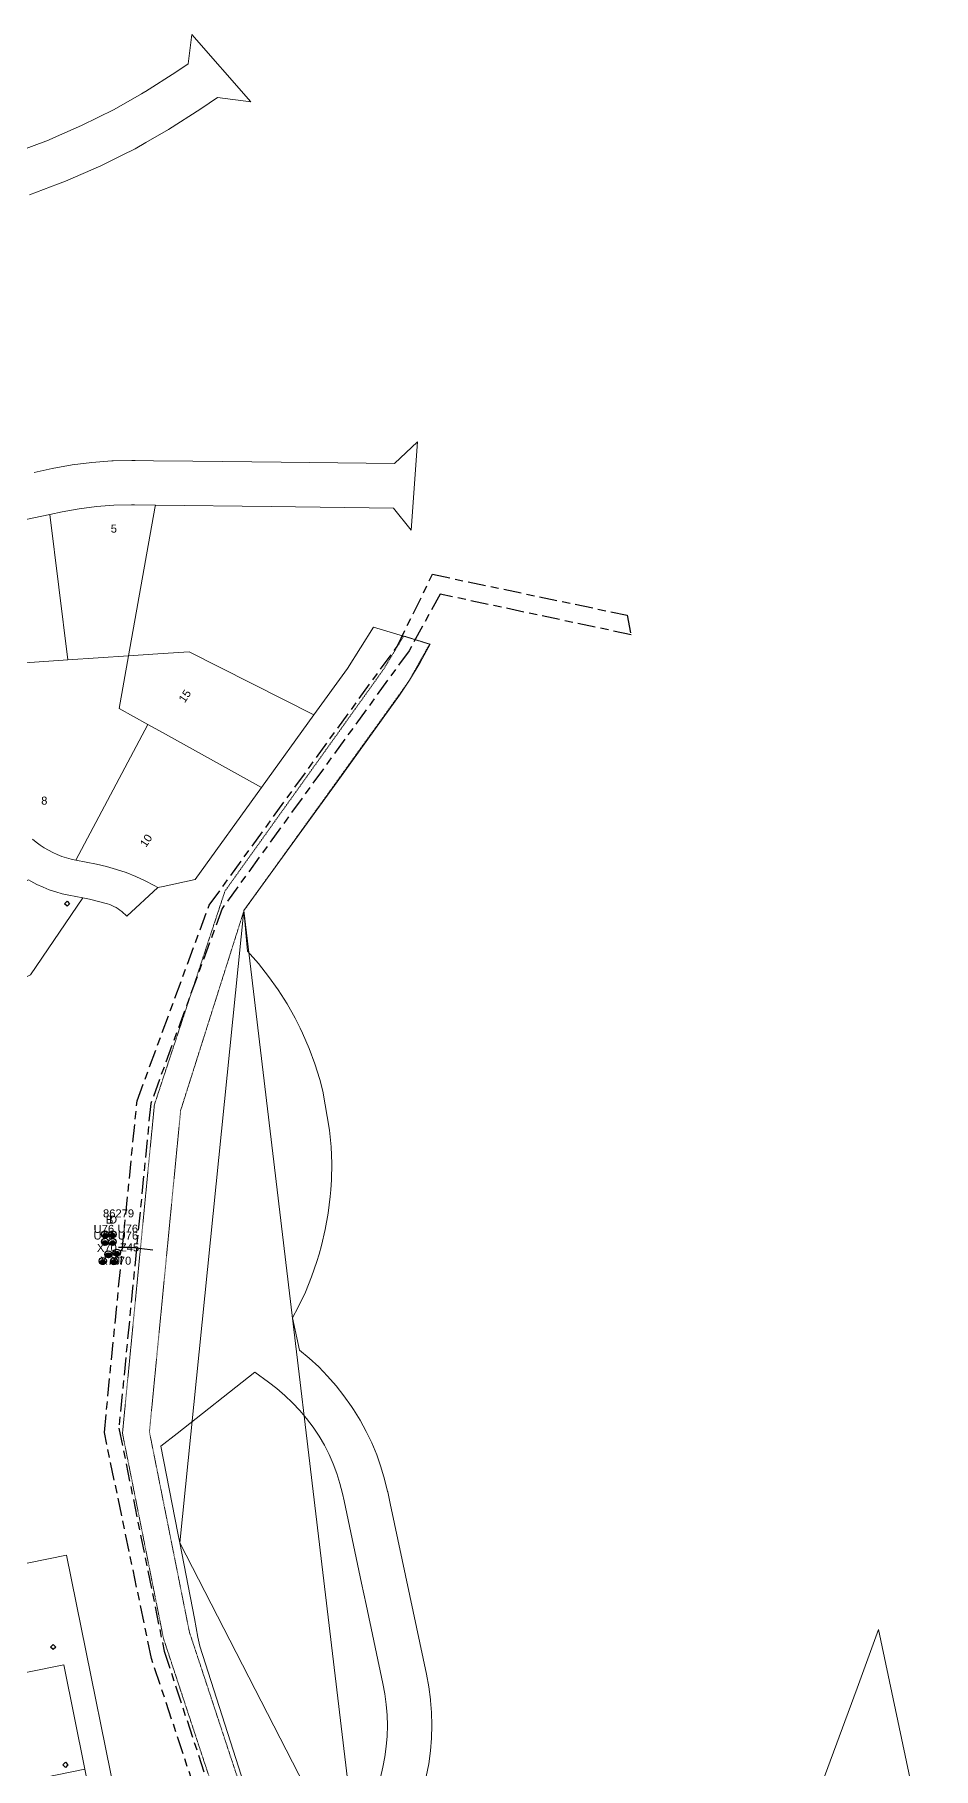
# Model space of a CAD drawing. Header units: metres. Extents: x 314590 to 317940, y 6263421 to 6264427.
# Drawn here: x 317716.7 to 317918.8, y 6264036.9 to 6264426.8 of the extents above; entities that cross this region are included whole.
import ezdxf
from ezdxf.enums import TextEntityAlignment as Align

# ---------------------------------------------------------------- set-up
doc = ezdxf.new("R2010")
doc.units = ezdxf.units.M
for name, pattern in [('Cable Exist UG', [8.2, 4, -1.2, 1.8, -1.2]), ('HIDDEN', [0.375, 0.25, -0.125]), ('HIDDEN2', [0.1875, 0.125, -0.0625])]:
    doc.linetypes.add(name, pattern=pattern)
doc.layers.get('0').update_dxf_attribs({"color": 6})
doc.layers.add('Cadastre Land Parcels_SP_EXT', color=9, linetype='Continuous', lineweight=5)
doc.layers.add('Cadastre Other Property_SP_EXT', color=9, linetype='HIDDEN', lineweight=5)
for name, color, linetype in [('Duct_SP_EXT', 7, 'Continuous'), ('Mains_HV_EXT', 7, 'Continuous'), ('Services_SP_EXT', 7, 'Continuous')]:
    doc.layers.add(name, color=color, linetype=linetype)
doc.styles.get("Standard").update_dxf_attribs({"font": 'arial.ttf'})

# ---------------------------------------------------------------- blocks, each defined once
blk = doc.blocks.new('DUCT_EXT')
blk.add_circle((0, 0.8), 0.8)
at = {"flags": 1}
blk.add_attdef('Z', (0, 0), '', height=0.2, dxfattribs=at)
at = {"flags": 9}
for tag, p in [('DUCT_CODE', (0, 0)), ('XSECT_TYPE', (0, -0.2)), ('STATE', (0, -0.6)), ('FB_REFERENCE', (0, -0.4)), ('NOTES', (0, -0.8))]:
    blk.add_attdef(tag, text='', height=0.2, dxfattribs=at).set_placement(p, align=Align.MIDDLE_LEFT)
blk = doc.blocks.new('CCP_EXT')
blk.add_wipeout([(0, 0.57), (0.57, 0), (0, -0.57), (-0.57, 0)])
blk.add_lwpolyline([(-0.57, 0), (0, 0.57), (0.57, 0), (0, -0.57), (-0.57, 0)])
at = {"flags": 1}
blk.add_attdef('Z', (0, 0), '', height=0.2, dxfattribs=at)
at = {"flags": 9}
for tag, p in [('CCP_TYPE', (0, 0)), ('CONSTRUCTED_VOLTAGE', (0, -0.2)), ('OPERATING_VOLTAGE', (0, -0.6)), ('ORIENTATION', (0, -0.8)), ('OWNED_BY', (0, -1)), ('STATE', (0, -1.8)), ('NO_PHASES', (0, -0.4)), ('USAGE', (0, -1.2)), ('LEGEND', (0, -1.4)), ('LIFE_SUPPORT', (0, -1.6)), ('NOTES', (0, -2))]:
    blk.add_attdef(tag, text='', height=0.2, dxfattribs=at).set_placement(p, align=Align.MIDDLE_LEFT)
blk = doc.blocks.new('CABLE_LARGE_EXT')
h = blk.add_hatch(color=256)
edge = h.paths.add_edge_path()
edge.add_arc((0, 0.55), 0.55, 0, 360)
blk.add_circle((0, 0.55), 0.55)
at = {"flags": 1}
blk.add_attdef('Z', (0, 0), '', height=0.2, dxfattribs=at)
at = {"flags": 9}
for tag, p in [('COND_CODE', (0, 0)), ('STATE', (0, -0.4)), ('XSECT_SIZE', (0, -0.6)), ('FB_REFERENCE', (0, -0.2)), ('NOTES', (0, -0.8))]:
    blk.add_attdef(tag, text='', height=0.2, dxfattribs=at).set_placement(p, align=Align.MIDDLE_LEFT)

msp = doc.modelspace()

# ---------------------------------------------------------------- linework, layer by layer
at = {"layer": 'Cadastre Land Parcels_SP_EXT', "linetype": 'Continuous'}
for points in [[(317715.55, 6264390.84), (317721.84, 6264393.2), (317723.65, 6264393.88), (317731.57, 6264397.32), (317736.42, 6264399.74), (317739.3, 6264401.18), (317741.75, 6264402.59), (317746.81, 6264405.47), (317754.09, 6264410.13), (317757.86, 6264412.69), (317765.3, 6264411.74), (317765.3, 6264411.74), (317752.04, 6264426.83), (317751.2, 6264420.27), (317748.48, 6264418.43), (317741.65, 6264414.05), (317741.48, 6264413.95), (317740.76, 6264413.54), (317734.57, 6264410.03), (317727.29, 6264406.39), (317720.94, 6264403.62), (317719.83, 6264403.13), (317712.21, 6264400.27)], [(317702.48, 6264315.2), (317720.1, 6264318.89), (317722.88, 6264319.47), (317726.74, 6264320.18), (317730.64, 6264320.68), (317734.56, 6264320.98), (317738.48, 6264321.07), (317739.17, 6264321.06), (317743.74, 6264321.01), (317743.88, 6264321), (317769.88, 6264320.68), (317797.38, 6264320.35), (317801.35, 6264315.39), (317802.8, 6264335.28), (317797.61, 6264330.35), (317772.11, 6264330.66), (317752.29, 6264330.9), (317743.43, 6264331.01), (317739.32, 6264331.07), (317738.55, 6264331.07), (317734.34, 6264330.98), (317734.11, 6264330.97), (317729.6, 6264330.62), (317725.12, 6264330.04), (317720.68, 6264329.22), (317716.58, 6264328.37)], [(317772.25, 6264006.99), (317760.73, 6264042.87), (317753.84, 6264064.35), (317753.83, 6264064.38), (317753.44, 6264066.44), (317752.63, 6264070.6), (317749.33, 6264087.65), (317763.79, 6264229.82), (317774.03, 6264244.01), (317784.71, 6264258.81), (317796.42, 6264275.03), (317798.72, 6264278.27), (317801.01, 6264281.67), (317803.42, 6264285.64), (317805.61, 6264289.73), (317792.94, 6264293.59), (317787.07, 6264284.3), (317779.52, 6264273.83), (317767.75, 6264257.53), (317752.82, 6264236.84), (317745.62, 6264235.25), (317744.42, 6264234.99), (317737.43, 6264228.57), (317737.1, 6264228.91), (317736.72, 6264229.27), (317736.32, 6264229.61), (317735.9, 6264229.92), (317735.47, 6264230.22), (317735.02, 6264230.49), (317734.56, 6264230.74), (317734.09, 6264230.96), (317733.6, 6264231.16), (317733.11, 6264231.33), (317729.09, 6264232.36), (317727.55, 6264232.66), (317715.8, 6264215.38)], [(317716.22, 6264245.91), (317717.06, 6264245.21), (317717.95, 6264244.56), (317718.86, 6264243.95), (317719.81, 6264243.39), (317720.78, 6264242.88), (317721.78, 6264242.42), (317722.8, 6264242.02), (317723.85, 6264241.67), (317724.9, 6264241.37), (317725.97, 6264241.14), (317742.2, 6264271.69), (317742.2, 6264271.69), (317735.72, 6264275.29), (317737.81, 6264287.11), (317724.19, 6264286.19), (317703.74, 6264284.81)], [(317715.87, 6264236.42), (317717.22, 6264235.71), (317718.6, 6264235.08), (317720.02, 6264234.51), (317721.47, 6264234.03), (317722.94, 6264233.62), (317724.42, 6264233.28), (317727.55, 6264232.66), (317729.09, 6264232.36), (317733.11, 6264231.33), (317733.6, 6264231.16), (317734.09, 6264230.96), (317734.56, 6264230.74), (317735.02, 6264230.49), (317735.47, 6264230.22), (317735.9, 6264229.92), (317736.32, 6264229.61), (317736.72, 6264229.27), (317737.1, 6264228.91), (317737.43, 6264228.57), (317744.42, 6264234.99), (317743.63, 6264235.44), (317741.59, 6264236.52), (317739.48, 6264237.49), (317737.33, 6264238.36), (317735.14, 6264239.1), (317732.91, 6264239.74), (317730.66, 6264240.25), (317725.97, 6264241.14), (317725.97, 6264241.14), (317724.9, 6264241.37), (317723.85, 6264241.67), (317722.8, 6264242.02), (317721.78, 6264242.42), (317720.78, 6264242.88), (317719.81, 6264243.39), (317718.86, 6264243.95), (317717.95, 6264244.56), (317717.06, 6264245.21), (317716.22, 6264245.91)], [(317804.77, 6264035.08), (317805.31, 6264037.93), (317805.69, 6264040.81), (317805.93, 6264043.69), (317806.01, 6264046.59), (317805.94, 6264049.49), (317805.74, 6264052.13), (317805.72, 6264052.38), (317805.35, 6264055.24), (317804.82, 6264058.08), (317801.07, 6264075.71), (317796.67, 6264096.47), (317796.1, 6264099.12), (317796.09, 6264099.18), (317795.41, 6264101.97), (317794.59, 6264104.73), (317793.62, 6264107.43), (317792.51, 6264110.08), (317791.27, 6264112.67), (317789.89, 6264115.2), (317788.38, 6264117.64), (317787.93, 6264118.32), (317786.27, 6264120.68), (317784.49, 6264122.94), (317782.59, 6264125.11), (317780.58, 6264127.17), (317778.46, 6264129.13), (317776.25, 6264130.98), (317774.71, 6264138.2), (317776, 6264140.65), (317777.58, 6264144), (317778.97, 6264147.42), (317780.19, 6264150.92), (317780.66, 6264152.55), (317781.22, 6264154.49), (317782.07, 6264158.12), (317782.72, 6264161.8), (317783.19, 6264165.5), (317783.3, 6264167.03), (317783.45, 6264169.23), (317783.51, 6264172.95), (317783.38, 6264176.68), (317783.05, 6264180.4), (317781.48, 6264189.23), (317780.81, 6264191.81), (317779.71, 6264195.36), (317778.42, 6264198.84), (317776.96, 6264202.26), (317776.4, 6264203.38), (317775.31, 6264205.59), (317773.48, 6264208.83), (317771.49, 6264211.97), (317769.33, 6264215), (317767.02, 6264217.92), (317764.56, 6264220.71), (317763.79, 6264229.82), (317790.18, 6264008.06)], [(317790.18, 6264008.06), (317749.33, 6264087.65), (317748.91, 6264089.81), (317745.12, 6264109.36), (317748.77, 6264112.23), (317766.23, 6264126), (317769.29, 6264123.76), (317771.18, 6264122.31), (317772.98, 6264120.76), (317774.7, 6264119.12), (317776.33, 6264117.39), (317777.87, 6264115.55), (317779.32, 6264113.63), (317780.66, 6264111.63), (317781.89, 6264109.57), (317782.93, 6264107.49), (317783.86, 6264105.37), (317784.67, 6264103.19), (317785.37, 6264100.98), (317785.96, 6264098.73), (317786.31, 6264097.05), (317790.24, 6264078.56), (317791.26, 6264073.76), (317795.03, 6264056.01), (317795.47, 6264053.64), (317795.79, 6264051.25), (317795.91, 6264049.69), (317795.97, 6264048.86), (317796.03, 6264046.51), (317795.95, 6264044.15), (317795.76, 6264041.8), (317795.44, 6264039.47), (317795, 6264037.15), (317794.45, 6264034.86)], [(317706.48, 6264081.29), (317723.86, 6264084.83), (317738.21, 6264014.25)], [(317918.77, 6264010), (317906.46, 6264068.13), (317901.67, 6264054.97), (317894.34, 6264035.07)]]:
    msp.add_lwpolyline(points, dxfattribs=at)
for points in [[(317743.88, 6264321), (317743.74, 6264321.01), (317739.17, 6264321.06), (317738.48, 6264321.07), (317734.56, 6264320.98), (317730.64, 6264320.68), (317726.74, 6264320.18), (317722.88, 6264319.47), (317720.1, 6264318.89), (317724.19, 6264286.19), (317737.81, 6264287.11), (317743.76, 6264320.31), (317743.88, 6264321)], [(317724.19, 6264286.19), (317720.1, 6264318.89), (317702.48, 6264315.2), (317698.61, 6264309.29), (317703.74, 6264284.81), (317724.19, 6264286.19)], [(317779.52, 6264273.83), (317751.43, 6264288.03), (317744.42, 6264287.56), (317737.81, 6264287.11), (317735.72, 6264275.29), (317742.2, 6264271.69), (317744.82, 6264270.24), (317767.75, 6264257.53), (317779.52, 6264273.83)], [(317744.82, 6264270.24), (317742.2, 6264271.69), (317725.97, 6264241.14), (317730.66, 6264240.25), (317732.91, 6264239.74), (317735.14, 6264239.1), (317737.33, 6264238.36), (317739.48, 6264237.49), (317741.59, 6264236.52), (317743.63, 6264235.44), (317744.42, 6264234.99), (317745.62, 6264235.25), (317752.82, 6264236.84), (317767.75, 6264257.53), (317744.82, 6264270.24)], [(317727.55, 6264232.66), (317724.42, 6264233.28), (317722.94, 6264233.62), (317721.47, 6264234.03), (317720.02, 6264234.51), (317718.6, 6264235.08), (317717.22, 6264235.71), (317715.87, 6264236.42), (317715.35, 6264236.73), (317678.45, 6264218.99), (317679.41, 6264214.28), (317682.44, 6264199.39), (317715.8, 6264215.38), (317727.55, 6264232.66)], [(317738.21, 6264014.25), (317723.86, 6264084.83), (317706.48, 6264081.29), (317687.6, 6264077.46), (317692.38, 6264053.93), (317723.26, 6264060.21), (317728.03, 6264036.69), (317732.82, 6264013.16), (317738.21, 6264014.25)], [(317728.03, 6264036.69), (317723.26, 6264060.21), (317692.38, 6264053.93), (317697.17, 6264030.41), (317728.03, 6264036.69)]]:
    msp.add_lwpolyline(points, close=True, dxfattribs=at)
at = {"layer": 'Cadastre Other Property_SP_EXT', "linetype": 'HIDDEN2'}
msp.add_lwpolyline([(317807.02, 6263864.74), (317808.82, 6263898.98), (317808.89, 6263930.84), (317773.59, 6264000.73), (317751.5, 6264067.61), (317742.53, 6264112.57), (317749.55, 6264184.88), (317763.8, 6264229.87), (317800.83, 6264281.36), (317805.51, 6264289.74), (317799.69, 6264291.58), (317795.17, 6264284.09), (317759.51, 6264234.21), (317743.65, 6264186.18), (317736.47, 6264112.26), (317745.69, 6264066.09), (317768.03, 6263998.42), (317802.82, 6263929.54), (317801.46, 6263873.86), (317807.02, 6263864.74)], close=True, dxfattribs=at)
at = {"layer": 'Duct_SP_EXT'}
msp.add_lwpolyline([(317735.57, 6264154.13), (317738.31, 6264154.14), (317743.27, 6264153.51)], dxfattribs=at)
at = {"layer": 'Mains_HV_EXT', "linetype": 'Cable Exist UG'}
for points in [[(317765.58, 6263993.46), (317743, 6264061.61), (317732.39, 6264112.47), (317739.74, 6264187.01), (317755.98, 6264231.05), (317798.21, 6264289.24), (317806.17, 6264305.45), (317849.96, 6264296.25), (317850.8, 6264291.86)], [(317850.8, 6264291.86), (317807.89, 6264300.98), (317800.9, 6264288.28), (317758.87, 6264230.3), (317742.82, 6264186.44), (317735.65, 6264113.44), (317745.84, 6264063.25), (317768.21, 6263995.41)]]:
    msp.add_lwpolyline(points, dxfattribs=at)

# ---------------------------------------------------------------- block references
at = {"layer": 'Duct_SP_EXT'}
for name, p, rotation in [('DUCT_EXT', (317732.53, 6264154.51), 359.6936085266453), ('DUCT_EXT', (317732.54, 6264156.21), 359.6936085266453), ('CABLE_LARGE_EXT', (317732.53, 6264154.51), 359.6324564623358), ('CABLE_LARGE_EXT', (317732.6, 6264156.17), 359.6324564623358), ('DUCT_EXT', (317734.23, 6264154.5), 359.6936085266453), ('DUCT_EXT', (317734.24, 6264156.2), 359.6936085266453), ('CABLE_LARGE_EXT', (317734.24, 6264156.2), 359.6324564623358), ('CABLE_LARGE_EXT', (317734.26, 6264154.49), 359.6324564623358)]:
    msp.add_blockref(name, p, dxfattribs=dict(at, rotation=rotation))
for name, p in [('DUCT_EXT', (317732.04, 6264150.21)), ('DUCT_EXT', (317733.31, 6264151.7)), ('CABLE_LARGE_EXT', (317733.33, 6264151.72)), ('DUCT_EXT', (317734.55, 6264150.18)), ('DUCT_EXT', (317735.2, 6264152.09)), ('CABLE_LARGE_EXT', (317735.2, 6264152.09)), ('CABLE_LARGE_EXT', (317732.04, 6264150.21)), ('CABLE_LARGE_EXT', (317734.57, 6264150.21))]:
    msp.add_blockref(name, p, dxfattribs=at)

# ---------------------------------------------------------------- texts
at = {"layer": 'Cadastre Land Parcels_SP_EXT'}
for s, p in [('5', (317733.83, 6264314.83)), ('8', (317718.19, 6264253.66))]:
    msp.add_text(s, height=1.8, dxfattribs=at).set_placement(p)
for s, rotation, p in [('15', 56.1614, (317750.46, 6264276.41)), ('10', 56.3284, (317741.74, 6264243.9))]:
    msp.add_text(s, height=1.8, rotation=rotation, dxfattribs=at).set_placement(p)
at = {"layer": 'Duct_SP_EXT'}
for s, p in [('86279', (317732.09, 6264160.82)), ('B', (317732.72, 6264159.42)), ('D', (317733.45, 6264159.42)), ('U76', (317729.97, 6264155.84)), ('U76', (317729.98, 6264157.33)), ('U76', (317735.36, 6264157.39)), ('U76', (317735.38, 6264155.84)), ('X70', (317730.72, 6264153.06)), ('X70', (317731.42, 6264150.22)), ('X70', (317733.97, 6264150.18)), ('Z45', (317735.89, 6264153.16))]:
    msp.add_text(s, height=1.8, dxfattribs=at).set_placement(p)

# ---------------------------------------------------------------- next in the draw order: block references
at = {"layer": 'Services_SP_EXT'}
for p in [(317724, 6264231.36), (317720.89, 6264064.19), (317723.64, 6264037.69)]:
    msp.add_blockref('CCP_EXT', p, dxfattribs=at)

doc.saveas('drawing.dxf')
